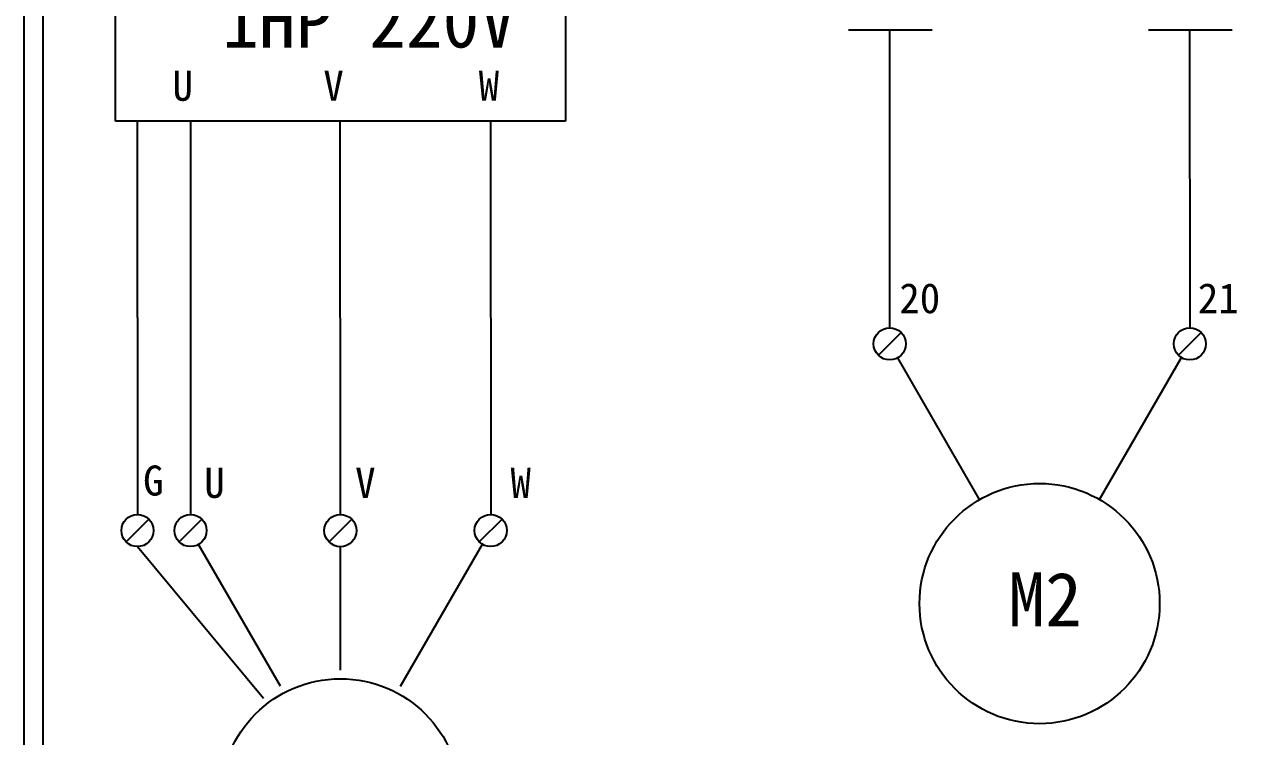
# Model space of a CAD drawing. Extents: x 10 to 297, y 3 to 207.
# Drawn here: x 10 to 90.8, y 42.6 to 90 of the extents above; entities that cross this region are included whole.
import ezdxf

# ---------------------------------------------------------------- set-up
doc = ezdxf.new("R2010")
doc.units = 0
doc.layers.get('0').update_dxf_attribs({"linetype": 'CONTINUOUS'})
doc.layers.add('圖框層', color=7, linetype='CONTINUOUS')
doc.layers.add('標尺寸層', color=3, linetype='CONTINUOUS')
doc.styles.add('STSL', font='kaiu.ttf')

msp = doc.modelspace()

# ---------------------------------------------------------------- linework, layer by layer
for p, q in [((67.658, 89.647), (67.668, 69.799)), ((87.658, 89.647), (87.668, 69.799)), ((41.077, 83.562), (41.086, 57.364)), ((68.431, 69.486), (66.916, 67.971)), ((88.431, 69.486), (86.916, 67.971)), ((73.662, 58.356), (68.209, 67.801)), ((81.662, 58.356), (87.121, 67.811)), ((18.298, 57.05), (16.784, 55.536)), ((21.839, 57.05), (20.324, 55.536)), ((31.824, 57.047), (30.31, 55.532)), ((41.839, 57.05), (40.324, 55.536)), ((27.07, 45.92), (21.617, 55.365)), ((35.07, 45.92), (40.529, 55.376))]:
    msp.add_line(p, q)
for centre, radius in [((67.673, 68.728), 1.071), ((87.673, 68.728), 1.071), ((77.662, 51.428), 8), ((17.541, 56.293), 1.071), ((21.082, 56.293), 1.071), ((31.067, 56.29), 1.071), ((41.082, 56.293), 1.071), ((31.07, 38.419), 8)]:
    msp.add_circle(centre, radius)
at = {"layer": '圖框層', "color": 7}
for p, q in [((10, 3), (10, 206.969)), ((11.25, 4.25), (11.25, 205.719))]:
    msp.add_line(p, q, dxfattribs=at)
at = {"layer": '標尺寸層', "color": 7}
for p, q in [((16.075, 83.555), (16.075, 108.555)), ((46.067, 108.564), (46.067, 83.564)), ((64.927, 89.647), (70.495, 89.647)), ((84.927, 89.647), (90.495, 89.647)), ((21.075, 83.555), (16.075, 83.555)), ((17.541, 70.494), (17.541, 83.555)), ((46.067, 83.564), (21.075, 83.555)), ((21.077, 83.555), (21.086, 57.364)), ((31.071, 57.361), (31.062, 83.559)), ((17.541, 70.494), (17.541, 57.364)), ((17.541, 55.222), (25.948, 45.137)), ((31.07, 46.992), (31.067, 55.219))]:
    msp.add_line(p, q, dxfattribs=at)

# ---------------------------------------------------------------- texts
at = {"layer": '圖框層', "color": 4, "style": 'STSL'}
for s, height, p in [('1HP 220V', 3.6, (23.183, 88.471)), ('U', 2, (19.877, 84.925)), ('V', 2, (29.933, 84.925)), ('W', 2, (40.285, 84.925)), ('20', 2, (68.315, 70.774)), ('21', 2, (88.209, 70.774)), ('G', 2, (17.922, 58.625)), ('U', 2, (21.996, 58.472)), ('V', 2, (32.052, 58.472)), ('W', 2, (42.404, 58.472)), ('M2', 3.6, (75.577, 49.904))]:
    msp.add_text(s, height=height, dxfattribs=at).set_placement(p)

doc.saveas('drawing.dxf')
